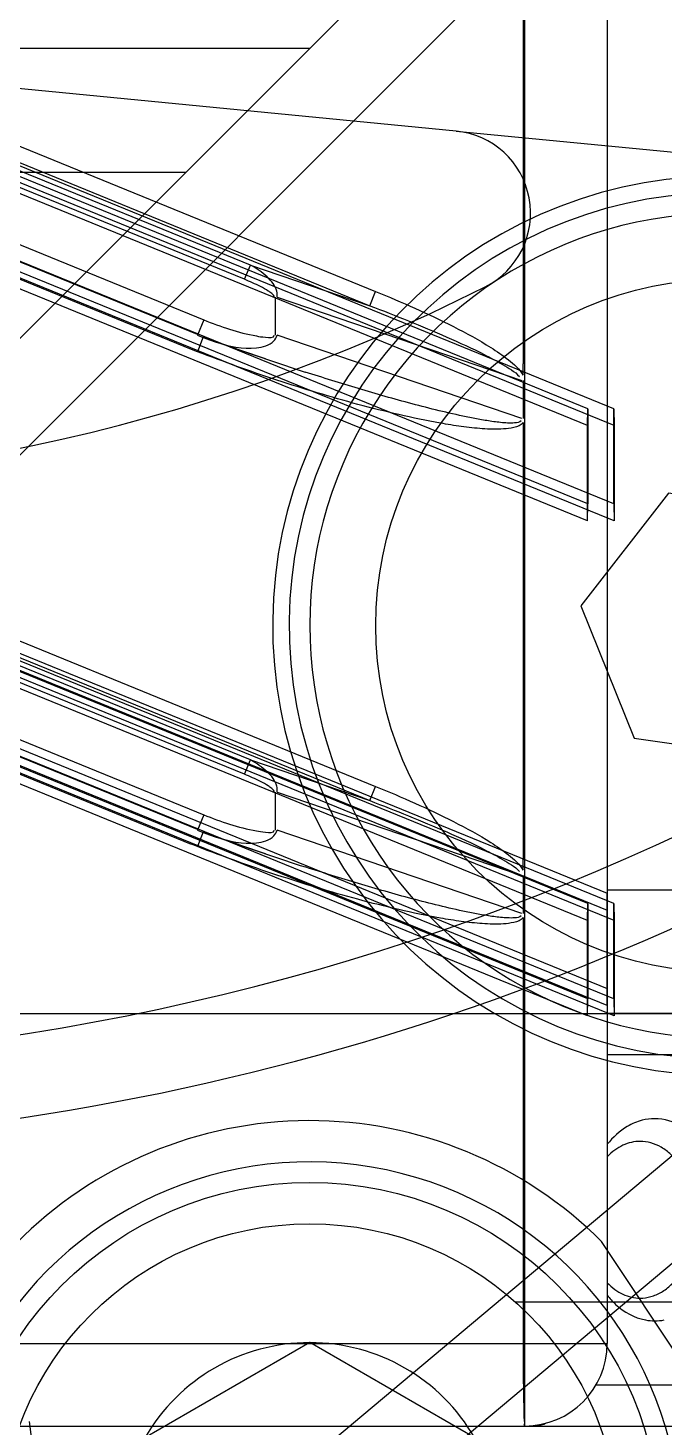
# Model space of a CAD drawing. Header units: millimetres. Extents: x -97344 to -49824, y -57049 to -40247.
# Drawn here: x -69285.08 to -69277.37, y -52811.9 to -52794.94 of the extents above; entities that cross this region are included whole.
import ezdxf

# ---------------------------------------------------------------- set-up
doc = ezdxf.new("R2010")
doc.units = ezdxf.units.MM
doc.header["$LTSCALE"] = 200
doc.linetypes.add('DOT_CENTER', pattern=[14, 12, -1, 0, -1])
for name, color, linetype in [('03___PRT_ALL_CURVES', 7, 'Continuous'), ('1', 7, 'Continuous'), ('2', 7, 'Continuous'), ('DIM', 3, 'Continuous'), ('LAY0001', 7, 'Continuous'), ('LAY0002', 7, 'Continuous')]:
    doc.layers.add(name, color=color, linetype=linetype)

# ---------------------------------------------------------------- blocks, each defined once
blk = doc.blocks.new('23-D1024-A_DV_LOCATION_PIN_Absen-PL__338', base_point=(431.261, -3.18))
at = {"color": 7, "linetype": 'Continuous'}
for p, q in [((431.595, 3.644), (431.525, 3.457)), ((431.617, 3.699), (431.595, 3.644)), ((431.847, 3.704), (431.617, 3.699)), ((431.821, 3.569), (431.747, 3.513)), ((431.834, 3.57), (431.821, 3.569)), ((431.952, 3.537), (431.834, 3.57)), ((432.013, 3.547), (431.847, 3.704)), ((440.653, 3.704), (440.487, 3.547)), ((440.666, 3.57), (440.548, 3.537)), ((440.883, 3.699), (440.653, 3.704)), ((440.679, 3.569), (440.666, 3.57)), ((440.753, 3.513), (440.679, 3.569)), ((440.975, 3.457), (440.883, 3.699)), ((431.525, 3.457), (431.403, 3.045)), ((431.72, 3.436), (431.671, 3.28)), ((431.747, 3.513), (431.72, 3.436)), ((432.049, 3.464), (431.952, 3.537)), ((432.124, 3.287), (432.013, 3.547)), ((432.039, 3.479), (432.013, 3.547)), ((432.069, 3.433), (432.039, 3.479)), ((432.065, 3.452), (432.049, 3.464)), ((440.441, 3.466), (440.376, 3.287)), ((440.461, 3.479), (440.431, 3.433)), ((440.451, 3.464), (440.436, 3.453)), ((440.487, 3.547), (440.441, 3.466)), ((440.548, 3.537), (440.451, 3.464)), ((440.487, 3.547), (440.461, 3.479)), ((440.78, 3.436), (440.753, 3.513)), ((440.829, 3.28), (440.78, 3.436)), ((441.097, 3.045), (440.975, 3.457)), ((431.671, 3.28), (431.609, 3.057)), ((432.169, 3.06), (432.124, 3.287)), ((440.376, 3.287), (440.331, 3.06)), ((440.891, 3.057), (440.829, 3.28)), ((431.609, 3.057), (431.571, 2.897)), ((432.171, 3.044), (432.169, 3.06)), ((440.331, 3.06), (440.329, 3.044)), ((440.929, 2.897), (440.891, 3.057)), ((431.399, 3.03), (431.327, 2.692)), ((431.403, 3.045), (431.399, 3.03)), ((431.571, 2.897), (431.567, 2.883)), ((432.201, 2.701), (432.171, 3.044)), ((440.329, 3.044), (440.299, 2.701)), ((440.933, 2.883), (440.929, 2.897)), ((441.101, 3.03), (441.097, 3.045)), ((441.164, 2.741), (441.101, 3.03)), ((431.567, 2.883), (431.51, 2.579)), ((440.99, 2.579), (440.933, 2.883)), ((441.173, 2.692), (441.164, 2.741)), ((431.327, 2.692), (431.261, 2.149)), ((431.51, 2.579), (431.497, 2.489)), ((432.209, 2.473), (432.201, 2.701)), ((440.294, 2.584), (440.291, 2.473)), ((440.299, 2.701), (440.294, 2.584)), ((441.003, 2.489), (440.99, 2.579)), ((441.239, 2.149), (441.173, 2.692)), ((431.497, 2.489), (431.458, 2.104)), ((432.213, 2.152), (432.209, 2.473)), ((440.291, 2.473), (440.287, 2.152)), ((441.042, 2.104), (441.003, 2.489)), ((431.261, 2.149), (431.261, 1.49)), ((431.458, 2.104), (431.458, 1.535)), ((432.213, 1.488), (432.213, 2.152)), ((440.287, 2.152), (440.287, 1.488)), ((441.042, 1.535), (441.042, 2.104)), ((441.25, 1.82), (441.239, 2.149)), ((441.239, 1.49), (441.25, 1.82)), ((431.458, 1.535), (431.497, 1.15)), ((441.003, 1.15), (441.042, 1.535)), ((431.261, 1.49), (431.327, 0.948)), ((432.209, 1.166), (432.213, 1.488)), ((440.287, 1.488), (440.291, 1.166)), ((441.173, 0.948), (441.239, 1.49)), ((431.497, 1.15), (431.51, 1.06)), ((431.51, 1.06), (431.567, 0.756)), ((432.201, 0.938), (432.209, 1.166)), ((440.291, 1.166), (440.294, 1.055)), ((440.294, 1.055), (440.299, 0.938)), ((440.933, 0.756), (440.99, 1.06)), ((440.99, 1.06), (441.003, 1.15)), ((431.327, 0.948), (431.399, 0.61)), ((432.171, 0.595), (432.201, 0.938)), ((440.299, 0.938), (440.329, 0.595)), ((441.101, 0.61), (441.164, 0.898)), ((441.164, 0.898), (441.173, 0.948)), ((431.567, 0.756), (431.571, 0.742)), ((431.571, 0.742), (431.609, 0.583)), ((440.891, 0.583), (440.929, 0.742)), ((440.929, 0.742), (440.933, 0.756)), ((431.399, 0.61), (431.403, 0.594)), ((431.403, 0.594), (431.525, 0.183)), ((431.609, 0.583), (431.671, 0.359)), ((432.124, 0.353), (432.169, 0.58)), ((432.169, 0.58), (432.171, 0.595)), ((440.329, 0.595), (440.331, 0.58)), ((440.331, 0.58), (440.376, 0.353)), ((440.829, 0.359), (440.891, 0.583)), ((440.975, 0.183), (441.097, 0.594)), ((441.097, 0.594), (441.101, 0.61)), ((431.671, 0.359), (431.72, 0.203)), ((432.013, 0.092), (432.124, 0.353)), ((440.376, 0.353), (440.441, 0.173)), ((440.78, 0.203), (440.829, 0.359)), ((431.525, 0.183), (431.595, -0.005)), ((431.72, 0.203), (431.747, 0.126)), ((431.952, 0.102), (432.049, 0.175)), ((432.039, 0.16), (432.069, 0.206)), ((432.049, 0.175), (432.065, 0.187)), ((440.431, 0.206), (440.461, 0.16)), ((440.436, 0.187), (440.451, 0.175)), ((440.441, 0.173), (440.487, 0.092)), ((440.451, 0.175), (440.548, 0.102)), ((440.753, 0.126), (440.78, 0.203)), ((440.883, -0.06), (440.975, 0.183)), ((431.747, 0.126), (431.821, 0.07)), ((431.821, 0.07), (431.834, 0.07)), ((431.834, 0.07), (431.952, 0.102)), ((431.847, -0.064), (432.013, 0.092)), ((432.013, 0.092), (432.039, 0.16)), ((440.461, 0.16), (440.487, 0.092)), ((440.487, 0.092), (440.653, -0.064)), ((440.548, 0.102), (440.666, 0.07)), ((440.666, 0.07), (440.679, 0.07)), ((440.679, 0.07), (440.753, 0.126)), ((431.595, -0.005), (431.617, -0.06)), ((431.617, -0.06), (431.847, -0.064)), ((440.653, -0.064), (440.883, -0.06))]:
    blk.add_line(p, q, dxfattribs=at)
at = {"color": 140, "linetype": 'Continuous'}
for p, q in [((431.747, 3.513), (431.617, 3.699)), ((431.847, 3.704), (431.952, 3.537)), ((440.548, 3.537), (440.653, 3.704)), ((440.883, 3.699), (440.753, 3.513)), ((431.617, -0.06), (431.747, 0.126)), ((431.952, 0.102), (431.847, -0.064)), ((440.653, -0.064), (440.548, 0.102)), ((440.753, 0.126), (440.883, -0.06))]:
    blk.add_line(p, q, dxfattribs=at)
for radius in [2.276, 1.382]:
    blk.add_circle((436.25, 1.82), radius, dxfattribs=at)
at = {"color": 7, "linetype": 'Continuous'}
for start, end in [(22.0771, 157.9229), (202.0771, 337.9229)]:
    blk.add_arc((436.25, 1.82), 5, start, end, dxfattribs=at)
at = {"color": 140, "linetype": 'Continuous'}
for start, end in [(23.1678, 156.8322), (203.1678, 336.8322)]:
    blk.add_arc((436.25, 1.82), 4.789, start, end, dxfattribs=at)
at = {"layer": '1', "color": 1, "linetype": 'DOT_CENTER'}
for p, q in [((436.25, 8.82), (436.25, -5.18)), ((443.25, 1.82), (429.25, 1.82))]:
    blk.add_line(p, q, dxfattribs=at)
blk = doc.blocks.new('PH_23_COMPONENTS_BASESTAND-0_5m_Absen-PL__347', base_point=(431.261, -23.18))
blk.add_blockref('23-D1024-A_DV_LOCATION_PIN_Absen-PL__338', (431.261, -3.18))
blk = doc.blocks.new('23-D1020-B_EXTRUSION-MAIN-BODY_BASESTAND-0_5m_Absen-PL__363', base_point=(418.75, -61.98))
at = {"color": 7, "linetype": 'Continuous'}
for p, q in [((421.852, 12.122), (427.75, 18.02)), ((422.428, 11.283), (428.964, 17.82)), ((431.319, 1.008), (430.286, 2.555))]:
    blk.add_line(p, q, dxfattribs=at)
for centre, radius, start, end in [((431.75, 10.02), 5.45, 94.2915, 270), ((431.75, 10.02), 5.25, 94.2915, 270), ((426.75, -0.98), 5, 45.0001, 135.3483), ((426.75, -0.98), 4.5, 218.8518, 151.1482)]:
    blk.add_arc(centre, radius, start, end, dxfattribs=at)
blk = doc.blocks.new('23-D1023-B_CURAVLE-PLATE-RIGHT_Absen-PL__364', base_point=(865.652, -91.98))
at = {"color": 7, "linetype": 'Continuous'}
for p, q in [((928.524, 16.016), (918.198, 17.02)), ((928.524, 16.016), (940.789, 14.824)), ((941.239, 12.067), (920.965, -4.945)), ((941.881, 11.301), (921.608, -5.711))]:
    blk.add_line(p, q, dxfattribs=at)
for centre, radius, start, end in [((918.75, 34.22), 29.5, 217.5551, 316.9552), ((928.427, 15.021), 1, 296.7498, 84.4477), ((918.75, 34.22), 22.5, 237.8343, 296.7498), ((918.75, 34.22), 30.5, 248.5714, 316.9552)]:
    blk.add_arc(centre, radius, start, end, dxfattribs=at)
blk = doc.blocks.new('CHEESE-HEAD-HEXAGON-SOCKET-BOLT_ISO-7379_M5-6_5x10_A2-70_STAINLESS-STEEL_2__365', base_point=(426.75, 5.02))
at = {"color": 7, "linetype": 'Continuous'}
for p, q in [((431.101, 11.626), (430.035, 10.261)), ((432.817, 11.384), (431.101, 11.626)), ((433.465, 9.778), (432.817, 11.384)), ((430.035, 10.261), (430.683, 8.655)), ((432.399, 8.414), (433.465, 9.778)), ((430.683, 8.655), (432.399, 8.414)), ((435.69, 6.941), (435.394, 6.686)), ((432.502, 5.104), (432.359, 5.057))]:
    blk.add_line(p, q, dxfattribs=at)
at = {"color": 140, "linetype": 'Continuous'}
blk.add_circle((431.75, 10.02), 4.2, dxfattribs=at)
at = {"color": 7, "linetype": 'Continuous'}
for start, end in [(74.4931, 276.9929), (321.993, 74.4931)]:
    blk.add_arc((431.75, 10.02), 5, start, end, dxfattribs=at)
blk = doc.blocks.new('CAP-SCREW-CYLINDRICAL-HEAD_DIN-912_M5x16_DIN-912_A2-70_STAINLESS-STEEL_4__366', base_point=(422.5, -5.23))
at = {"color": 7, "linetype": 'Continuous'}
for p, q in [((426.75, 1.329), (424.75, 0.174)), ((428.75, 0.174), (426.75, 1.329)), ((424.75, 0.174), (424.75, -2.135)), ((428.75, -2.135), (428.75, 0.174)), ((424.75, -2.135), (426.75, -3.29)), ((426.75, -3.29), (428.75, -2.135))]:
    blk.add_line(p, q, dxfattribs=at)
blk.add_circle((426.75, -0.98), 4.25, dxfattribs=at)
at = {"color": 140, "linetype": 'Continuous'}
blk.add_circle((426.75, -0.98), 3.75, dxfattribs=at)
at = {"color": 7, "linetype": 'Continuous'}
for start, end in [(90, 150), (30, 90), (150, 210), (330, 30), (210, 270), (270, 330)]:
    blk.add_arc((426.75, -0.98), 2.309, start, end, dxfattribs=at)
blk = doc.blocks.new('Top1', base_point=(668.75, -75.52))
at = {"color": 7, "linetype": 'Continuous'}
for p, q in [((420.802, 17.02), (426.75, 17.02)), ((420.875, 15.52), (425.25, 15.52))]:
    blk.add_line(p, q, dxfattribs=at)
for name, p in [('23-D1020-B_EXTRUSION-MAIN-BODY_BASESTAND-0_5m_Absen-PL__363', (418.75, -61.98)), ('23-D1023-B_CURAVLE-PLATE-RIGHT_Absen-PL__364', (865.652, -91.98)), ('CHEESE-HEAD-HEXAGON-SOCKET-BOLT_ISO-7379_M5-6_5x10_A2-70_STAINLESS-STEEL_2__365', (426.75, 5.02)), ('PH_23_COMPONENTS_BASESTAND-0_5m_Absen-PL__347', (431.261, -23.18)), ('CAP-SCREW-CYLINDRICAL-HEAD_DIN-912_M5x16_DIN-912_A2-70_STAINLESS-STEEL_4__366', (422.5, -5.23))]:
    blk.add_blockref(name, p)
blk = doc.blocks.new('*U1521')
blk.add_blockref('Top1', (0, -50.114))
blk = doc.blocks.new('*U1522')
at = {"layer": 'DIM', "color": 0, "linetype": 'ByBlock', "lineweight": -2, "transparency": 16777216}
for p in [(0, 0), (500, 0)]:
    blk.add_blockref('*U1521', p, dxfattribs=at)
blk = doc.blocks.new('2250')
at = {"color": 7, "linetype": 'Continuous'}
for p, q in [((-45576.174, -64432.34), (-45564.781, -64432.34)), ((-45580.818, -64456.724), (-45583.18, -64438.786))]:
    blk.add_line(p, q, dxfattribs=at)
at = {"layer": '03___PRT_ALL_CURVES', "color": 7, "linetype": 'Continuous'}
blk.add_line((-45577.174, -64438.84), (-45577.174, -64419.739), dxfattribs=at)
at = {"layer": '2', "color": 7, "linetype": 'Continuous'}
blk.add_line((-45565.498, -64433.84), (-45576.164, -64433.84), dxfattribs=at)
for points, knots in [([(-45575.775, -64435.39), (-45575.811, -64435.39), (-45575.883, -64435.398), (-45575.988, -64435.434), (-45576.087, -64435.494), (-45576.146, -64435.546), (-45576.174, -64435.575)], [0, 0, 0, 0, 0.236962, 0.479681, 0.732928, 1, 1, 1, 1]), ([(-45575.104, -64436.334), (-45575.104, -64436.212), (-45575.129, -64436.031), (-45575.213, -64435.81), (-45575.296, -64435.666), (-45575.397, -64435.547), (-45575.514, -64435.458), (-45575.642, -64435.402), (-45575.731, -64435.39), (-45575.775, -64435.39)], [0, 0, 0, 0, 0.286824, 0.423939, 0.553908, 0.675699, 0.789428, 0.896577, 1, 1, 1, 1]), ([(-45575.776, -64437.29), (-45575.732, -64437.29), (-45575.641, -64437.277), (-45575.513, -64437.221), (-45575.396, -64437.131), (-45575.295, -64437.011), (-45575.212, -64436.867), (-45575.128, -64436.645), (-45575.104, -64436.462), (-45575.104, -64436.34)], [0, 0, 0, 0, 0.10337, 0.210481, 0.324205, 0.446024, 0.576041, 0.713202, 1, 1, 1, 1]), ([(-45576.174, -64437.104), (-45576.146, -64437.133), (-45576.087, -64437.186), (-45575.988, -64437.245), (-45575.884, -64437.281), (-45575.811, -64437.29), (-45575.776, -64437.29)], [0, 0, 0, 0, 0.267065, 0.520315, 0.763041, 1, 1, 1, 1])]:
    blk.add_open_spline(points, degree=3, knots=knots, dxfattribs=at)
at = {"layer": 'LAY0001', "color": 7, "linetype": 'Continuous'}
for p, q in [((-45576.174, -64419.739), (-45576.174, -64437.84)), ((-45577.195, -64420.676), (-45577.195, -64425.965)), ((-45587.674, -64421.538), (-45578.982, -64425.086)), ((-45587.744, -64421.711), (-45579.053, -64425.259)), ((-45580.501, -64424.766), (-45587.603, -64421.867)), ((-45580.572, -64424.939), (-45587.674, -64422.04)), ((-45587.597, -64422.764), (-45581.067, -64425.43)), ((-45581.14, -64425.609), (-45587.6, -64422.972)), ((-45581.213, -64425.789), (-45587.674, -64423.151)), ((-45580.572, -64424.939), (-45580.501, -64424.766)), ((-45580.501, -64424.766), (-45579.053, -64425.259)), ((-45579.053, -64425.259), (-45578.982, -64425.086)), ((-45580.195, -64425.617), (-45580.195, -64425.155)), ((-45580.178, -64425.155), (-45577.211, -64426.165)), ((-45581.067, -64425.43), (-45581.143, -64425.615)), ((-45581.14, -64425.609), (-45581.143, -64425.615)), ((-45581.074, -64425.636), (-45581.144, -64425.816)), ((-45580.316, -64425.904), (-45580.916, -64425.7)), ((-45577.211, -64426.627), (-45580.178, -64425.617)), ((-45581.144, -64425.816), (-45581.213, -64425.788)), ((-45577.194, -64426.165), (-45577.194, -64426.627)), ((-45577.195, -64426.676), (-45577.195, -64431.965)), ((-45587.674, -64427.538), (-45578.982, -64431.086)), ((-45587.744, -64427.711), (-45579.053, -64431.259)), ((-45580.501, -64430.766), (-45587.603, -64427.867)), ((-45580.572, -64430.939), (-45587.674, -64428.04)), ((-45587.597, -64428.764), (-45581.067, -64431.43)), ((-45581.14, -64431.609), (-45587.6, -64428.972)), ((-45581.213, -64431.789), (-45587.674, -64429.151)), ((-45580.572, -64430.939), (-45580.501, -64430.766)), ((-45580.501, -64430.766), (-45579.053, -64431.259)), ((-45580.195, -64431.617), (-45580.195, -64431.155)), ((-45580.178, -64431.155), (-45577.211, -64432.165)), ((-45579.053, -64431.259), (-45578.982, -64431.086)), ((-45581.067, -64431.43), (-45581.143, -64431.615)), ((-45581.074, -64431.636), (-45581.144, -64431.816)), ((-45581.14, -64431.609), (-45581.143, -64431.615)), ((-45580.316, -64431.904), (-45580.916, -64431.7)), ((-45577.211, -64432.627), (-45580.178, -64431.617)), ((-45581.144, -64431.816), (-45581.213, -64431.788)), ((-45577.194, -64432.165), (-45577.194, -64432.627)), ((-45577.195, -64432.676), (-45577.195, -64437.84)), ((-45574.892, -64434.34), (-45576.174, -64434.34)), ((-45590.974, -64437.84), (-45576.174, -64437.84)), ((-45576.309, -64438.34), (-45574.892, -64438.34)), ((-45589.974, -64438.84), (-45575.245, -64438.84))]:
    blk.add_line(p, q, dxfattribs=at)
for points in [[(-45581.143, -64425.615), (-45581.113, -64425.627), (-45580.995, -64425.672), (-45580.916, -64425.7)], [(-45581.143, -64431.615), (-45581.113, -64431.627), (-45580.995, -64431.672), (-45580.916, -64431.7)]]:
    blk.add_lwpolyline(points, dxfattribs=at)
for centre, radius, start, end in [((-45569.836, -64395.079), 32.557, 249.8078, 251.2229), ((-45569.615, -64394.455), 33.22, 251.2086, 252.0794), ((-45583.684, -64425.998), 6.489, 359.0941, 0.293), ((-45569.836, -64401.079), 32.557, 249.8078, 251.2229), ((-45569.615, -64400.455), 33.22, 251.2086, 252.0794), ((-45583.684, -64431.998), 6.489, 359.0941, 0.293), ((-45575.598, -64436.946), 0.619, 259.4083, 269.959), ((-45575.599, -64436.946), 0.619, 270.0413, 280.5439), ((-45577.174, -64437.84), 1, 270, 0)]:
    blk.add_arc(centre, radius, start, end, dxfattribs=at)
for points in [[(-45580.297, -64424.91), (-45580.358, -64424.853), (-45580.428, -64424.806), (-45580.501, -64424.766)], [(-45581.067, -64425.43), (-45580.861, -64425.514), (-45580.647, -64425.585), (-45580.428, -64425.626)], [(-45580.916, -64425.7), (-45580.761, -64425.753), (-45580.592, -64425.786), (-45580.428, -64425.769)], [(-45580.297, -64430.91), (-45580.358, -64430.853), (-45580.428, -64430.806), (-45580.501, -64430.766)], [(-45581.067, -64431.43), (-45580.861, -64431.514), (-45580.647, -64431.585), (-45580.428, -64431.626)], [(-45580.916, -64431.7), (-45580.761, -64431.753), (-45580.592, -64431.786), (-45580.428, -64431.769)], [(-45575.931, -64435.208), (-45576.024, -64435.263), (-45576.107, -64435.34), (-45576.175, -64435.425)], [(-45575.751, -64435.134), (-45575.814, -64435.149), (-45575.875, -64435.175), (-45575.931, -64435.208)], [(-45575.599, -64435.115), (-45575.65, -64435.115), (-45575.701, -64435.121), (-45575.751, -64435.134)], [(-45576.915, -64438.806), (-45576.954, -64438.827), (-45576.998, -64438.84), (-45577.042, -64438.84)]]:
    blk.add_open_spline(points, degree=3, dxfattribs=at)
for points, knots in [([(-45580.178, -64425.155), (-45580.173, -64425.132), (-45580.18, -64425.035), (-45580.246, -64424.958), (-45580.297, -64424.91)], [0, 0, 0, 0, 0.25542, 1, 1, 1, 1]), ([(-45580.211, -64425.155), (-45580.211, -64425.137), (-45580.243, -64425.11), (-45580.298, -64425.07), (-45580.409, -64425.009), (-45580.506, -64424.966), (-45580.572, -64424.939)], [0, 0, 0, 0, 0.125322, 0.24925, 0.499648, 1, 1, 1, 1]), ([(-45578.982, -64425.086), (-45578.822, -64425.151), (-45578.504, -64425.287), (-45578.036, -64425.508), (-45577.655, -64425.715), (-45577.372, -64425.909), (-45577.238, -64426.026), (-45577.195, -64426.101)], [0, 0, 0, 0, 0.250194, 0.500377, 0.750499, 0.875548, 1, 1, 1, 1]), ([(-45579.053, -64425.259), (-45578.896, -64425.319), (-45578.584, -64425.441), (-45578.12, -64425.636), (-45577.737, -64425.81), (-45577.444, -64425.969), (-45577.296, -64426.056), (-45577.239, -64426.117)], [0, 0, 0, 0, 0.250074, 0.500145, 0.750198, 0.875224, 1, 1, 1, 1]), ([(-45580.428, -64425.626), (-45580.392, -64425.633), (-45580.336, -64425.639), (-45580.211, -64425.653), (-45580.211, -64425.617)], [0, 0, 0, 0, 0.51035, 1, 1, 1, 1]), ([(-45580.428, -64425.769), (-45580.353, -64425.761), (-45580.239, -64425.736), (-45580.184, -64425.643), (-45580.178, -64425.617)], [0, 0, 0, 0, 0.741836, 1, 1, 1, 1]), ([(-45577.195, -64426.676), (-45577.22, -64426.71), (-45577.308, -64426.741), (-45577.474, -64426.76), (-45577.69, -64426.753), (-45577.944, -64426.725), (-45578.282, -64426.671), (-45578.7, -64426.583), (-45579.363, -64426.416), (-45580.181, -64426.169), (-45580.825, -64425.939), (-45581.144, -64425.816)], [0, 0, 0, 0, 0.030785, 0.062026, 0.124524, 0.187054, 0.249591, 0.374658, 0.499732, 0.749864, 1, 1, 1, 1]), ([(-45577.219, -64426.655), (-45577.239, -64426.674), (-45577.3, -64426.682), (-45577.41, -64426.682), (-45577.552, -64426.666), (-45577.718, -64426.639), (-45577.939, -64426.596), (-45578.214, -64426.533), (-45578.651, -64426.421), (-45579.192, -64426.266), (-45579.623, -64426.132), (-45579.837, -64426.063)], [0, 0, 0, 0, 0.031004, 0.06225, 0.124751, 0.187269, 0.249789, 0.374824, 0.499861, 0.749929, 1, 1, 1, 1]), ([(-45580.211, -64431.155), (-45580.211, -64431.137), (-45580.243, -64431.11), (-45580.298, -64431.07), (-45580.409, -64431.009), (-45580.506, -64430.966), (-45580.572, -64430.939)], [0, 0, 0, 0, 0.125322, 0.24925, 0.499648, 1, 1, 1, 1]), ([(-45580.178, -64431.155), (-45580.173, -64431.132), (-45580.18, -64431.035), (-45580.246, -64430.958), (-45580.297, -64430.91)], [0, 0, 0, 0, 0.25542, 1, 1, 1, 1]), ([(-45578.982, -64431.086), (-45578.822, -64431.151), (-45578.504, -64431.287), (-45578.036, -64431.508), (-45577.655, -64431.715), (-45577.372, -64431.909), (-45577.238, -64432.026), (-45577.195, -64432.101)], [0, 0, 0, 0, 0.250194, 0.500377, 0.750499, 0.875548, 1, 1, 1, 1]), ([(-45579.053, -64431.259), (-45578.896, -64431.319), (-45578.584, -64431.441), (-45578.12, -64431.636), (-45577.737, -64431.81), (-45577.444, -64431.969), (-45577.296, -64432.056), (-45577.239, -64432.117)], [0, 0, 0, 0, 0.250074, 0.500145, 0.750198, 0.875224, 1, 1, 1, 1]), ([(-45580.428, -64431.626), (-45580.392, -64431.633), (-45580.336, -64431.639), (-45580.211, -64431.653), (-45580.211, -64431.617)], [0, 0, 0, 0, 0.51035, 1, 1, 1, 1]), ([(-45580.428, -64431.769), (-45580.353, -64431.761), (-45580.239, -64431.736), (-45580.184, -64431.643), (-45580.178, -64431.617)], [0, 0, 0, 0, 0.741836, 1, 1, 1, 1]), ([(-45577.195, -64432.676), (-45577.22, -64432.71), (-45577.308, -64432.741), (-45577.474, -64432.76), (-45577.69, -64432.753), (-45577.944, -64432.725), (-45578.282, -64432.671), (-45578.7, -64432.583), (-45579.363, -64432.416), (-45580.181, -64432.169), (-45580.825, -64431.939), (-45581.144, -64431.816)], [0, 0, 0, 0, 0.030785, 0.062026, 0.124524, 0.187054, 0.249591, 0.374658, 0.499732, 0.749864, 1, 1, 1, 1]), ([(-45577.219, -64432.655), (-45577.239, -64432.674), (-45577.3, -64432.682), (-45577.41, -64432.682), (-45577.552, -64432.666), (-45577.718, -64432.639), (-45577.939, -64432.596), (-45578.214, -64432.533), (-45578.651, -64432.421), (-45579.192, -64432.266), (-45579.623, -64432.132), (-45579.837, -64432.063)], [0, 0, 0, 0, 0.031004, 0.06225, 0.124751, 0.187269, 0.249789, 0.374824, 0.499861, 0.749929, 1, 1, 1, 1]), ([(-45575.166, -64435.279), (-45575.198, -64435.253), (-45575.325, -64435.162), (-45575.484, -64435.115), (-45575.599, -64435.115)], [0, 0, 0, 0, 0.264575, 1, 1, 1, 1]), ([(-45576.175, -64437.254), (-45576.144, -64437.294), (-45576.019, -64437.431), (-45575.845, -64437.529), (-45575.712, -64437.554)], [0, 0, 0, 0, 0.270707, 1, 1, 1, 1]), ([(-45577.195, -64437.84), (-45577.195, -64437.967), (-45577.194, -64438.152), (-45577.191, -64438.388), (-45577.189, -64438.539), (-45577.183, -64438.658), (-45577.188, -64438.757), (-45577.173, -64438.799), (-45577.187, -64438.84), (-45577.181, -64438.84)], [0, 0, 0, 0, 0.382151, 0.555632, 0.707148, 0.831468, 0.923678, 0.980561, 1, 1, 1, 1])]:
    blk.add_open_spline(points, degree=3, knots=knots, dxfattribs=at)
at = {"layer": 'LAY0002', "color": 7, "linetype": 'Continuous'}
for p, q in [((-45576.408, -64426.507), (-45587.71, -64421.893)), ((-45576.094, -64426.507), (-45587.397, -64421.893)), ((-45576.413, -64426.711), (-45587.715, -64422.097)), ((-45576.089, -64426.711), (-45587.391, -64422.097)), ((-45576.408, -64427.662), (-45587.71, -64423.047)), ((-45576.094, -64427.662), (-45587.397, -64423.047)), ((-45576.413, -64427.866), (-45587.715, -64423.251)), ((-45576.089, -64427.866), (-45587.391, -64423.251)), ((-45576.413, -64426.711), (-45576.408, -64426.507)), ((-45576.408, -64426.507), (-45576.408, -64427.662)), ((-45576.094, -64426.507), (-45576.089, -64426.711)), ((-45576.094, -64427.662), (-45576.094, -64426.507)), ((-45576.413, -64427.866), (-45576.413, -64426.711)), ((-45576.089, -64426.711), (-45576.089, -64427.866)), ((-45587.674, -64427.687), (-45576.174, -64432.382)), ((-45576.413, -64427.866), (-45576.408, -64427.662)), ((-45576.094, -64427.662), (-45576.089, -64427.866)), ((-45576.408, -64432.507), (-45587.71, -64427.893)), ((-45587.674, -64427.891), (-45576.174, -64432.586)), ((-45576.094, -64432.507), (-45587.397, -64427.893)), ((-45576.413, -64432.711), (-45587.715, -64428.097)), ((-45576.089, -64432.711), (-45587.391, -64428.097)), ((-45587.674, -64428.842), (-45576.174, -64433.536)), ((-45576.408, -64433.662), (-45587.71, -64429.047)), ((-45576.174, -64433.741), (-45587.674, -64429.046)), ((-45576.094, -64433.662), (-45587.397, -64429.047)), ((-45576.413, -64433.866), (-45587.715, -64429.251)), ((-45576.089, -64433.866), (-45587.391, -64429.251)), ((-45576.174, -64433.741), (-45576.174, -64432.382)), ((-45576.413, -64432.711), (-45576.408, -64432.507)), ((-45576.408, -64432.507), (-45576.408, -64433.662)), ((-45576.094, -64432.507), (-45576.089, -64432.711)), ((-45576.094, -64433.662), (-45576.094, -64432.507)), ((-45576.413, -64433.866), (-45576.413, -64432.711)), ((-45576.089, -64432.711), (-45576.089, -64433.866)), ((-45576.413, -64433.866), (-45576.408, -64433.662)), ((-45576.094, -64433.662), (-45576.089, -64433.866)), ((-45587.781, -64433.84), (-45569.781, -64433.84))]:
    blk.add_line(p, q, dxfattribs=at)
blk = doc.blocks.new('*U1514')
at = {"layer": 'DIM', "color": 3}
blk.add_blockref('2250', (45347.11, 64440.647), dxfattribs=at)
blk = doc.blocks.new('*U1516')
at = {"layer": 'DIM', "color": 0, "linetype": 'ByBlock', "lineweight": -2, "transparency": 16777216}
blk.add_blockref('*U1514', (500, 0), dxfattribs=at)

msp = doc.modelspace()

# ---------------------------------------------------------------- block references
at = {"layer": 'DIM', "color": 3}
for name, p in [('*U1522', (-69539.665, -52837.614)), ('*U1516', (-69548.994, -52813.697))]:
    msp.add_blockref(name, p, dxfattribs=at)

doc.saveas('drawing.dxf')
